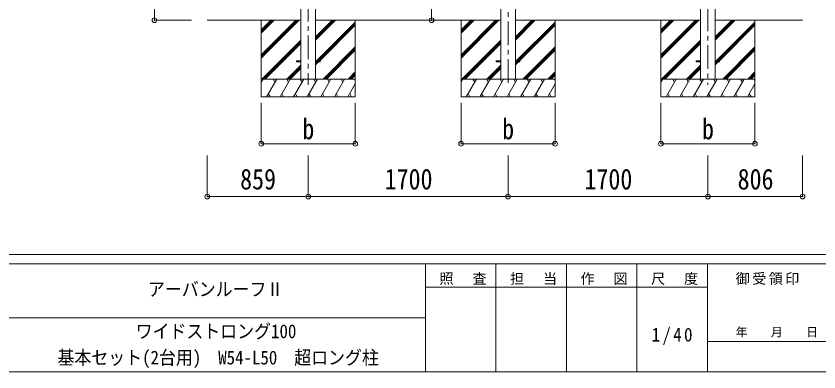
# Model space of a CAD drawing. Units: millimetres at full size, sheet at 1:40. Extents: x -11243 to 11243, y -7760 to 7760.
# Drawn here: x 119 to 6950, y -7760 to -4732 of the extents above; entities that cross this region are included whole.
import ezdxf
from ezdxf.enums import TextEntityAlignment as Align

# ---------------------------------------------------------------- set-up
doc = ezdxf.new("R2010")
doc.units = ezdxf.units.MM
doc.header["$LTSCALE"] = 40
doc.header["$PDMODE"] = 32
doc.header["$PDSIZE"] = 40
doc.linetypes.add('CHAIN1', pattern=[8, 5, -1, 1, -1])
for name, color, linetype, lineweight in [('0-3_ELV2', 7, 'Continuous', 9), ('0-6_OTH_LINE', 6, 'Continuous', 9), ('F-0_240', 7, 'Continuous', 9)]:
    doc.layers.add(name, color=color, linetype=linetype, lineweight=lineweight)
doc.styles.add('ＭＳ ゴシック', font='')
doc.styles.get('ＭＳ ゴシック').set_extended_font_data('MS Gothic')

msp = doc.modelspace()

# ---------------------------------------------------------------- linework, layer by layer
at = {"layer": '0-3_ELV2', "color": 5, "linetype": 'CHAIN1'}
for p, q in [((6005.17, -1460.54), (6005.17, -5318.73)), ((4305.17, -1579.42), (4305.17, -5318.73)), ((2605.17, -1698.29), (2605.17, -5318.73))]:
    msp.add_line(p, q, dxfattribs=at)
at = {"layer": '0-3_ELV2', "color": 4}
for p, q in [((5942.67, -1731.47), (5942.67, -5268.12)), ((6067.67, -1731.47), (6067.67, -5268.12)), ((4242.67, -1850.35), (4242.67, -5268.12)), ((4367.67, -1850.35), (4367.67, -5268.12)), ((2542.67, -1969.22), (2542.67, -5268.12)), ((2667.67, -1969.22), (2667.67, -5268.12)), ((2505.17, -5113.62), (2542.67, -5113.62)), ((2505.17, -5113.62), (2505.17, -5122.62)), ((2505.17, -5122.62), (2542.67, -5122.62)), ((2667.67, -5113.62), (2705.17, -5113.62)), ((2667.67, -5122.62), (2705.17, -5122.62)), ((2705.17, -5113.62), (2705.17, -5122.62)), ((4205.17, -5113.62), (4242.67, -5113.62)), ((4205.17, -5113.62), (4205.17, -5122.62)), ((4205.17, -5122.62), (4242.67, -5122.62)), ((4367.67, -5113.62), (4405.17, -5113.62)), ((4367.67, -5122.62), (4405.17, -5122.62)), ((4405.17, -5113.62), (4405.17, -5122.62)), ((5905.17, -5113.62), (5942.67, -5113.62)), ((5905.17, -5113.62), (5905.17, -5122.62)), ((5905.17, -5122.62), (5942.67, -5122.62)), ((6067.67, -5113.62), (6105.17, -5113.62)), ((6067.67, -5122.62), (6105.17, -5122.62)), ((6105.17, -5113.62), (6105.17, -5122.62))]:
    msp.add_line(p, q, dxfattribs=at)
at = {"layer": '0-3_ELV2', "color": 6}
for p, q in [((1296.7, -4768.12), (1612.94, -4768.12)), ((3654.56, -4768.12), (3014.54, -4768.12)), ((2205.17, -5818.12), (2205.17, -5469.12)), ((3005.17, -5818.12), (3005.17, -5469.12)), ((3905.17, -5818.12), (3905.17, -5469.12)), ((4705.17, -5818.12), (4705.17, -5469.12)), ((5605.17, -5818.12), (5605.17, -5469.12)), ((6405.17, -5818.12), (6405.17, -5469.12)), ((2205.17, -5818.12), (3005.17, -5818.12)), ((3905.17, -5818.12), (4705.17, -5818.12)), ((5605.17, -5818.12), (6405.17, -5818.12)), ((1746.34, -6268.12), (1746.34, -5918.12)), ((2605.17, -6268.12), (2605.17, -5918.12)), ((4305.17, -6268.12), (4305.17, -5918.12)), ((6005.17, -6268.12), (6005.17, -5918.12)), ((6810.87, -6268.12), (6810.87, -5918.12))]:
    msp.add_line(p, q, dxfattribs=at)
at = {"layer": '0-3_ELV2'}
for p, q in [((1746.34, -4768.12), (2542.67, -4768.12)), ((2205.17, -4768.12), (2205.17, -5418.12)), ((2205.17, -5062.3), (2499.35, -4768.12)), ((2205.17, -5076.44), (2513.5, -4768.12)), ((2205.17, -5090.58), (2527.64, -4768.12)), ((2205.17, -4878.45), (2315.51, -4768.12)), ((2205.17, -4864.31), (2301.36, -4768.12)), ((2205.17, -4850.17), (2287.22, -4768.12)), ((2667.67, -4768.12), (4242.67, -4768.12)), ((2667.67, -4936.45), (2836.01, -4768.12)), ((2667.67, -4922.31), (2821.86, -4768.12)), ((2667.67, -4908.16), (2807.72, -4768.12)), ((3005.17, -4768.12), (3005.17, -5418.12)), ((3905.17, -4768.12), (3905.17, -5418.12)), ((3905.17, -5062.3), (4199.35, -4768.12)), ((3905.17, -5076.44), (4213.49, -4768.12)), ((3905.17, -5090.58), (4227.63, -4768.12)), ((3905.17, -4878.45), (4015.5, -4768.12)), ((3905.17, -4864.31), (4001.36, -4768.12)), ((3905.17, -4850.17), (3987.22, -4768.12)), ((4367.67, -4768.12), (5942.67, -4768.12)), ((4367.67, -4936.45), (4536, -4768.12)), ((4367.67, -4922.31), (4521.86, -4768.12)), ((4367.67, -4908.16), (4507.72, -4768.12)), ((4705.17, -4768.12), (4705.17, -5418.12)), ((5605.17, -4768.12), (5605.17, -5418.12)), ((5605.17, -5062.3), (5899.35, -4768.12)), ((5605.17, -5076.44), (5913.49, -4768.12)), ((5605.17, -5090.58), (5927.63, -4768.12)), ((5605.17, -4878.45), (5715.5, -4768.12)), ((5605.17, -4864.31), (5701.36, -4768.12)), ((5605.17, -4850.17), (5687.22, -4768.12)), ((6067.67, -4768.12), (6810.87, -4768.12)), ((6067.67, -4936.45), (6236, -4768.12)), ((6067.67, -4922.31), (6221.86, -4768.12)), ((6067.67, -4908.16), (6207.72, -4768.12)), ((6405.17, -4768.12), (6405.17, -5418.12)), ((2674.35, -5113.62), (3005.17, -4782.8)), ((2688.49, -5113.62), (3005.17, -4796.94)), ((2702.63, -5113.62), (3005.17, -4811.08)), ((4374.35, -5113.62), (4705.17, -4782.8)), ((4388.49, -5113.62), (4705.17, -4796.94)), ((4402.63, -5113.62), (4705.17, -4811.08)), ((6074.35, -5113.62), (6405.17, -4782.8)), ((6088.49, -5113.62), (6405.17, -4796.94)), ((6102.63, -5113.62), (6405.17, -4811.08)), ((2211.48, -5268.12), (2542.67, -4936.93)), ((2225.62, -5268.12), (2542.67, -4951.07)), ((2239.77, -5268.12), (2542.67, -4965.21)), ((3911.48, -5268.12), (4242.67, -4936.93)), ((3925.62, -5268.12), (4242.67, -4951.07)), ((3939.76, -5268.12), (4242.67, -4965.21)), ((5611.48, -5268.12), (5942.67, -4936.93)), ((5625.62, -5268.12), (5942.67, -4951.07)), ((5639.76, -5268.12), (5942.67, -4965.21)), ((2731.98, -5268.12), (3005.17, -4994.93)), ((2746.12, -5268.12), (3005.17, -5009.07)), ((2760.27, -5268.12), (3005.17, -5023.21)), ((4431.98, -5268.12), (4705.17, -4994.93)), ((4446.12, -5268.12), (4705.17, -5009.07)), ((4460.26, -5268.12), (4705.17, -5023.21)), ((6131.98, -5268.12), (6405.17, -4994.93)), ((6146.12, -5268.12), (6405.17, -5009.07)), ((6160.26, -5268.12), (6405.17, -5023.21)), ((2667.67, -5148.58), (2693.63, -5122.62)), ((2667.67, -5134.44), (2679.49, -5122.62)), ((4367.67, -5148.58), (4393.63, -5122.62)), ((4367.67, -5134.44), (4379.49, -5122.62)), ((6067.67, -5148.58), (6093.63, -5122.62)), ((6067.67, -5134.44), (6079.49, -5122.62)), ((2542.67, -5149.06), (2423.61, -5268.12)), ((2437.76, -5268.12), (2542.67, -5163.2)), ((2451.9, -5268.12), (2542.67, -5177.35)), ((4242.67, -5149.06), (4123.61, -5268.12)), ((4137.75, -5268.12), (4242.67, -5163.2)), ((4151.9, -5268.12), (4242.67, -5177.35)), ((5942.67, -5149.06), (5823.61, -5268.12)), ((5837.75, -5268.12), (5942.67, -5163.2)), ((5851.9, -5268.12), (5942.67, -5177.35)), ((2944.11, -5268.12), (3005.17, -5207.06)), ((2958.26, -5268.12), (3005.17, -5221.2)), ((2972.4, -5268.12), (3005.17, -5235.34)), ((4644.11, -5268.12), (4705.17, -5207.06)), ((4658.25, -5268.12), (4705.17, -5221.2)), ((4672.4, -5268.12), (4705.17, -5235.34)), ((6344.11, -5268.12), (6405.17, -5207.06)), ((6358.25, -5268.12), (6405.17, -5221.2)), ((6372.4, -5268.12), (6405.17, -5235.34)), ((3005.17, -5268.12), (2205.17, -5268.12)), ((2205.17, -5295.62), (2221.05, -5268.12)), ((2249.92, -5418.12), (2336.52, -5268.12)), ((2321.52, -5294.1), (2306.52, -5268.12)), ((2365.39, -5418.12), (2451.99, -5268.12)), ((2436.99, -5294.1), (2421.99, -5268.12)), ((2480.86, -5418.12), (2567.46, -5268.12)), ((2552.46, -5294.1), (2537.46, -5268.12)), ((2596.33, -5418.12), (2682.93, -5268.12)), ((2667.93, -5294.1), (2652.93, -5268.12)), ((2711.8, -5418.12), (2798.4, -5268.12)), ((2783.4, -5294.1), (2768.4, -5268.12)), ((2827.27, -5418.12), (2913.87, -5268.12)), ((2883.87, -5268.12), (2898.87, -5294.1)), ((2942.74, -5418.12), (3005.17, -5309.98)), ((2999.34, -5268.12), (3005.17, -5278.22)), ((4705.17, -5268.12), (3905.17, -5268.12)), ((3905.17, -5295.62), (3921.05, -5268.12)), ((3949.92, -5418.12), (4036.52, -5268.12)), ((4021.52, -5294.1), (4006.52, -5268.12)), ((4065.39, -5418.12), (4151.99, -5268.12)), ((4136.99, -5294.1), (4121.99, -5268.12)), ((4180.86, -5418.12), (4267.46, -5268.12)), ((4252.46, -5294.1), (4237.46, -5268.12)), ((4296.33, -5418.12), (4382.93, -5268.12)), ((4367.93, -5294.1), (4352.93, -5268.12)), ((4411.8, -5418.12), (4498.4, -5268.12)), ((4483.4, -5294.1), (4468.4, -5268.12)), ((4527.27, -5418.12), (4613.87, -5268.12)), ((4583.87, -5268.12), (4598.87, -5294.1)), ((4642.74, -5418.12), (4705.17, -5309.98)), ((4699.34, -5268.12), (4705.17, -5278.22)), ((6405.17, -5268.12), (5605.17, -5268.12)), ((5605.17, -5295.62), (5621.05, -5268.12)), ((5649.92, -5418.12), (5736.52, -5268.12)), ((5721.52, -5294.1), (5706.52, -5268.12)), ((5765.39, -5418.12), (5851.99, -5268.12)), ((5836.99, -5294.1), (5821.99, -5268.12)), ((5880.86, -5418.12), (5967.46, -5268.12)), ((5952.46, -5294.1), (5937.46, -5268.12)), ((5996.33, -5418.12), (6082.93, -5268.12)), ((6067.93, -5294.1), (6052.93, -5268.12)), ((6111.8, -5418.12), (6198.4, -5268.12)), ((6183.4, -5294.1), (6168.4, -5268.12)), ((6227.27, -5418.12), (6313.87, -5268.12)), ((6283.87, -5268.12), (6298.87, -5294.1)), ((6342.74, -5418.12), (6405.17, -5309.98)), ((6399.34, -5268.12), (6405.17, -5278.22)), ((2264.92, -5392.14), (2279.92, -5418.12)), ((2380.39, -5392.14), (2395.39, -5418.12)), ((2495.86, -5392.14), (2510.86, -5418.12)), ((2611.33, -5392.14), (2626.33, -5418.12)), ((2726.8, -5392.14), (2741.8, -5418.12)), ((2842.27, -5392.14), (2857.27, -5418.12)), ((2957.74, -5392.14), (2972.74, -5418.12)), ((3964.92, -5392.14), (3979.91, -5418.12)), ((4080.39, -5392.14), (4095.39, -5418.12)), ((4195.86, -5392.14), (4210.86, -5418.12)), ((4311.33, -5392.14), (4326.33, -5418.12)), ((4426.8, -5392.14), (4441.8, -5418.12)), ((4542.27, -5392.14), (4557.27, -5418.12)), ((4657.74, -5392.14), (4672.74, -5418.12)), ((5664.91, -5392.14), (5679.91, -5418.12)), ((5780.39, -5392.14), (5795.38, -5418.12)), ((5895.86, -5392.14), (5910.86, -5418.12)), ((6011.33, -5392.14), (6026.33, -5418.12)), ((6126.8, -5392.14), (6141.79, -5418.12)), ((6242.27, -5392.14), (6257.26, -5418.12)), ((6357.74, -5392.14), (6372.73, -5418.12)), ((2205.17, -5418.12), (3005.17, -5418.12)), ((3905.17, -5418.12), (4705.17, -5418.12)), ((5605.17, -5418.12), (6405.17, -5418.12))]:
    msp.add_line(p, q, dxfattribs=at)
at = {"layer": '0-3_ELV2', "color": 6}
for p in [(1296.7, -4768.12), (3654.56, -4768.12), (2205.17, -5818.12), (3005.17, -5818.12), (3905.17, -5818.12), (4705.17, -5818.12), (5605.17, -5818.12), (6405.17, -5818.12), (1746.34, -6268.12), (2605.17, -6268.12), (4305.17, -6268.12), (6005.17, -6268.12), (6810.87, -6268.12)]:
    msp.add_point(p, dxfattribs=at)
at = {"layer": '0-6_OTH_LINE'}
for p, q in [((1296.7, -4768.12), (1296.7, -1761.88)), ((3654.56, -1968.12), (3654.56, -4768.12)), ((1746.34, -6268.12), (2605.17, -6268.12)), ((2605.17, -6268.12), (4305.17, -6268.12)), ((4305.17, -6268.12), (6005.17, -6268.12)), ((6005.17, -6268.12), (6810.87, -6268.12))]:
    msp.add_line(p, q, dxfattribs=at)
at = {"layer": 'F-0_240', "color": 5}
for p, q in [((-11242.74, -6760), (10677.26, -6760)), ((-11242.74, -6840), (7121.58, -6840)), ((3601.58, -6840), (3601.58, -7760)), ((4201.58, -6840), (4201.58, -7760)), ((4801.58, -6840), (4801.58, -7760)), ((5401.58, -6840), (5401.58, -7760)), ((6001.58, -6840), (6001.58, -7760)), ((3601.58, -7040), (6001.58, -7040)), ((-4598.42, -7300), (3601.58, -7300)), ((6001.58, -7500), (7121.58, -7500)), ((-11242.74, -7760), (10677.26, -7760))]:
    msp.add_line(p, q, dxfattribs=at)

# ---------------------------------------------------------------- texts
at = {"layer": '0-3_ELV2', "style": 'ＭＳ ゴシック', "width": 0.85}
for s, p in [('b', (2555.17, -5833.12)), ('b', (4255.17, -5833.12)), ('b', (5955.17, -5833.12)), ('859', (2025.76, -6260.12)), ('1700', (3255.17, -6260.12)), ('1700', (4955.17, -6260.12)), ('806', (6258.02, -6260.12))]:
    msp.add_text(s, height=176, dxfattribs=at).set_placement(p, align=Align.BOTTOM_LEFT)
at = {"layer": 'F-0_240', "style": 'ＭＳ ゴシック', "width": 0.9}
for s, p in [('アーバンルーフⅡ', (1241.58, -7150)), ('ワイドストロング100', (1136.58, -7507.84)), ('基本セット(2台用)\u3000W54-L50\u3000超ロング柱', (471.58, -7731.34))]:
    msp.add_text(s, height=117.3, dxfattribs=at).set_placement(p, align=Align.BOTTOM_LEFT)
at = {"layer": 'F-0_240', "style": 'ＭＳ ゴシック'}
msp.add_text('年\u3000\u3000月\u3000\u3000日', height=73.31, dxfattribs=at).set_placement((6241.58, -7480), align=Align.BOTTOM_LEFT)
at = {"layer": 'F-0_240', "attachment_point": 7, "style": 'ＭＳ ゴシック'}
for s, insert, char_height in [('\\T1.17;照\u3000査', (3721.58, -7020), 87.98), ('\\T1.17;担\u3000当', (4321.58, -7020), 87.98), ('\\T1.17;作\u3000図', (4921.58, -7020), 87.98), ('\\T1.17;尺\u3000度', (5521.58, -7020), 87.98), ('\\T1.17;御受領印', (6241.58, -7020), 87.98), ('\\T1.28;\\W0.9;1/40', (5526.58, -7530), 117.3)]:
    msp.add_mtext(s, dxfattribs=dict(at, insert=insert, char_height=char_height))

doc.saveas('drawing.dxf')
